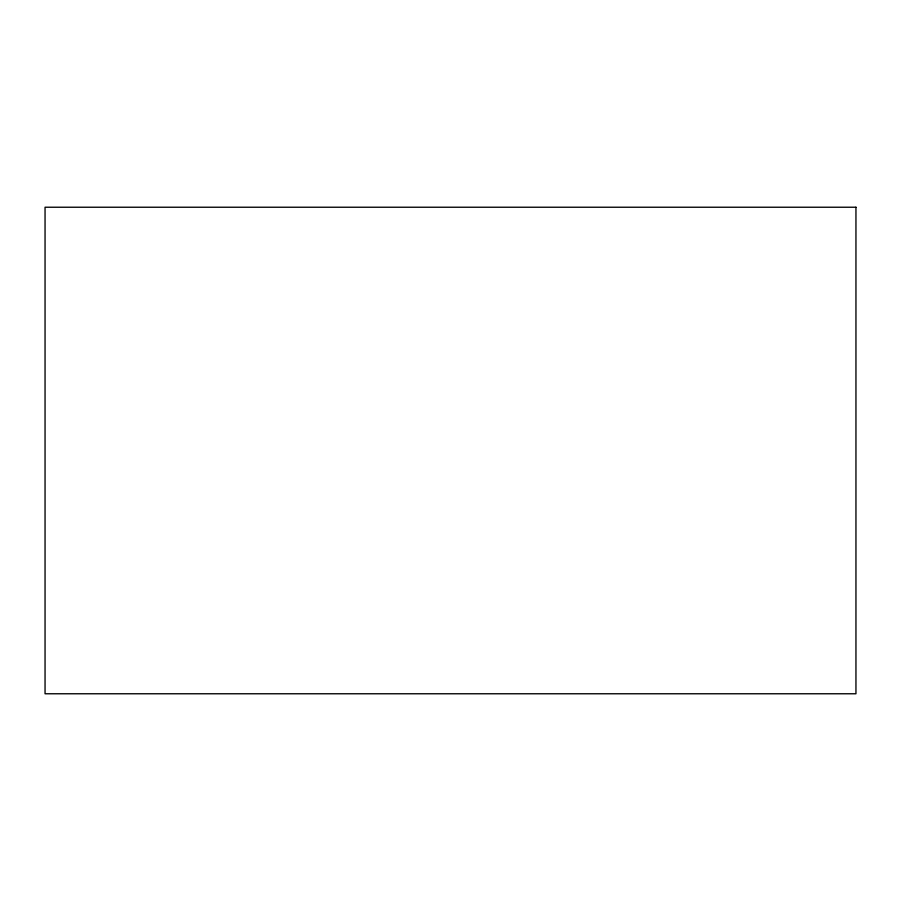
<?xml version="1.0" encoding="UTF-8"?>
<svg xmlns="http://www.w3.org/2000/svg" width="901" height="901" viewBox="0 0 901 901"><rect width="100%" height="100%" fill="white"/><g stroke="black" fill="none" stroke-linecap="round" stroke-linejoin="round"><path stroke-width="1.35" d="M855.95 207.23L45.05 207.23L45.05 693.77L855.95 693.77L855.95 207.23"/></g></svg>
